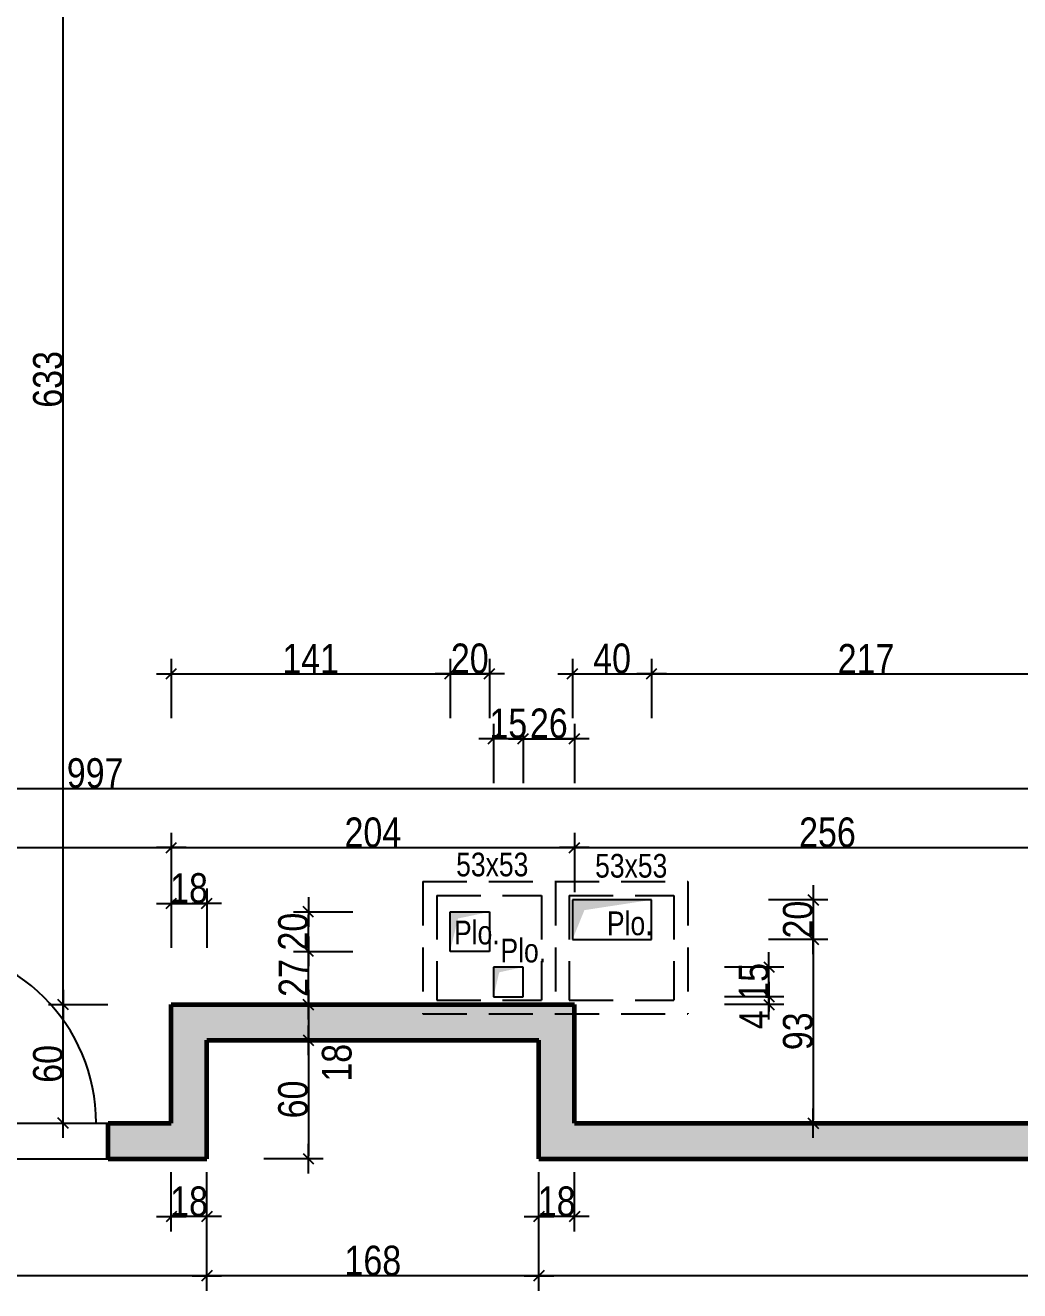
# Model space of a CAD drawing. Header units: millimetres. Extents: x 7120 to 15038, y -9128 to -4928.
# Drawn here: x 11980 to 12483, y -6631 to -5990 of the extents above; entities that cross this region are included whole.
import ezdxf
from ezdxf.enums import TextEntityAlignment as Align

# ---------------------------------------------------------------- set-up
doc = ezdxf.new("R2010")
doc.units = ezdxf.units.MM
doc.linetypes.add('CACHE2', pattern=[4.7625, 3.175, -1.5875])
for name, color, linetype in [('01_cote_gen', 4, 'Continuous'), ('01_linteaux', 2, 'Continuous'), ('01_poch_murs', 253, 'Continuous'), ('01_resv', 32, 'Continuous'), ('AA_COTES', 2, 'Continuous')]:
    doc.layers.add(name, color=color, linetype=linetype)
doc.layers.add('01_murs_coup', color=5, linetype='Continuous', lineweight=60)
doc.styles.add('MATTE_TXT', font='arial.ttf')
doc.styles.add('STYLE2', font='ARIALN.TTF')
doc.dimstyles.new('JB50', dxfattribs={"dimscale": 0.1, "dimtxt": 150, "dimasz": 15, "dimexe": 0.1, "dimexo": 0.1, "dimgap": 0.09, "dimtad": 1, "dimdec": 1, "dimdsep": 46, "dimtxsty": 'STYLE2', "dimblk1": 'BOND_G', "dimblk2": 'BOND_D', "dimsah": 1, "dimcen": 1.5, "dimdle": 0.01, "dimse1": 1, "dimse2": 1, "dimclrd": 4, "dimclre": 2, "dimclrt": 6, "dimazin": 2, "dimtfac": 2.333333, "dimtdec": 1, "dimtix": 1, "dimtmove": 2, "dimatfit": 3, "dimldrblk": 'BOND_G', "dimfxl": 1, "dimtolj": 1, "dimtzin": 0, "dimarcsym": 0})

# ---------------------------------------------------------------- blocks, each defined once
blk = doc.blocks.new('BOND_G')
at = {"layer": 'AA_COTES', "color": 0}
for p, q in [((0, -5), (0, 15)), ((5, 0), (-5, 0)), ((1.77, 1.77), (-1.77, -1.77))]:
    blk.add_line(p, q, dxfattribs=at)
blk = doc.blocks.new('BOND_D')
at = {"layer": 'AA_COTES', "color": 0}
for p, q in [((0, 5), (0, -15)), ((5, 0), (-5, 0)), ((-1.77, -1.77), (1.77, 1.77))]:
    blk.add_line(p, q, dxfattribs=at)
blk = doc.blocks.new('*D385')
at = {"layer": '01_cote_gen', "color": 4, "lineweight": -2, "transparency": 16777216}
blk.add_line((11518.13, -6406.48), (12052.13, -6406.48), dxfattribs=at)
at = {"layer": 'DEFPOINTS', "color": 0}
for p in [(11516.63, -6377.7), (12053.63, -6406.48), (12053.63, -6515.94)]:
    blk.add_point(p, dxfattribs=at)
at = {"layer": '01_cote_gen', "color": 4, "lineweight": -2, "transparency": 16777216, "xscale": 1.5, "yscale": 1.5, "zscale": 1.5, "rotation": 180}
blk.add_blockref('BOND_G', (11516.63, -6406.48), dxfattribs=at)
at = {"layer": '01_cote_gen', "color": 4, "lineweight": -2, "transparency": 16777216, "xscale": 1.5, "yscale": 1.5, "zscale": 1.5}
blk.add_blockref('BOND_D', (12053.63, -6406.48), dxfattribs=at)
at = {"layer": '01_cote_gen', "color": 6, "transparency": 16777216, "insert": (11785.13, -6398.81), "char_height": 15, "attachment_point": 5, "style": 'STYLE2'}
blk.add_mtext('\\A1;537', dxfattribs=at)
blk = doc.blocks.new('*D386')
at = {"layer": '01_cote_gen', "color": 4, "lineweight": -2, "transparency": 16777216}
blk.add_line((12055.13, -6406.48), (12256.13, -6406.48), dxfattribs=at)
at = {"layer": 'DEFPOINTS', "color": 0}
for p in [(12257.63, -6406.48), (12053.63, -6428.98), (12257.63, -6515.94)]:
    blk.add_point(p, dxfattribs=at)
at = {"layer": '01_cote_gen', "color": 4, "lineweight": -2, "transparency": 16777216, "xscale": 1.5, "yscale": 1.5, "zscale": 1.5, "rotation": 180}
blk.add_blockref('BOND_G', (12053.63, -6406.48), dxfattribs=at)
at = {"layer": '01_cote_gen', "color": 4, "lineweight": -2, "transparency": 16777216, "xscale": 1.5, "yscale": 1.5, "zscale": 1.5}
blk.add_blockref('BOND_D', (12257.63, -6406.48), dxfattribs=at)
at = {"layer": '01_cote_gen', "color": 6, "transparency": 16777216, "insert": (12155.63, -6398.81), "char_height": 15, "attachment_point": 5, "style": 'STYLE2'}
blk.add_mtext('\\A1;204', dxfattribs=at)
blk = doc.blocks.new('*D387')
at = {"layer": '01_cote_gen', "color": 4, "lineweight": -2, "transparency": 16777216}
blk.add_line((12259.13, -6406.48), (12512.13, -6406.48), dxfattribs=at)
at = {"layer": 'DEFPOINTS', "color": 0}
for p in [(12513.63, -6406.48), (12513.63, -6418.51), (12257.63, -6428.98)]:
    blk.add_point(p, dxfattribs=at)
at = {"layer": '01_cote_gen', "color": 4, "lineweight": -2, "transparency": 16777216, "xscale": 1.5, "yscale": 1.5, "zscale": 1.5, "rotation": 180}
blk.add_blockref('BOND_G', (12257.63, -6406.48), dxfattribs=at)
at = {"layer": '01_cote_gen', "color": 4, "lineweight": -2, "transparency": 16777216, "xscale": 1.5, "yscale": 1.5, "zscale": 1.5}
blk.add_blockref('BOND_D', (12513.63, -6406.48), dxfattribs=at)
at = {"layer": '01_cote_gen', "color": 6, "transparency": 16777216, "insert": (12385.63, -6398.81), "char_height": 15, "attachment_point": 5, "style": 'STYLE2'}
blk.add_mtext('\\A1;256', dxfattribs=at)
blk = doc.blocks.new('*D390')
at = {"layer": '01_cote_gen', "color": 4, "lineweight": -2, "transparency": 16777216}
blk.add_line((11518.13, -6376.48), (12512.13, -6376.48), dxfattribs=at)
at = {"layer": 'DEFPOINTS', "color": 0}
for p in [(11516.63, -6349.9), (12513.63, -6349.9), (12513.63, -6376.48)]:
    blk.add_point(p, dxfattribs=at)
at = {"layer": '01_cote_gen', "color": 4, "lineweight": -2, "transparency": 16777216, "xscale": 1.5, "yscale": 1.5, "zscale": 1.5, "rotation": 180}
blk.add_blockref('BOND_G', (11516.63, -6376.48), dxfattribs=at)
at = {"layer": '01_cote_gen', "color": 4, "lineweight": -2, "transparency": 16777216, "xscale": 1.5, "yscale": 1.5, "zscale": 1.5}
blk.add_blockref('BOND_D', (12513.63, -6376.48), dxfattribs=at)
at = {"layer": '01_cote_gen', "color": 6, "transparency": 16777216, "insert": (12015.13, -6368.81), "char_height": 15, "attachment_point": 5, "style": 'STYLE2'}
blk.add_mtext('\\A1;997', dxfattribs=at)
blk = doc.blocks.new('*D418')
at = {"layer": '01_cote_gen', "color": 4, "lineweight": -2, "transparency": 16777216}
blk.add_line((11998.98, -6544.44), (11998.98, -6487.44), dxfattribs=at)
at = {"layer": 'DEFPOINTS', "color": 0}
for p in [(11998.98, -6485.94), (12053.63, -6485.94), (12037.63, -6545.94)]:
    blk.add_point(p, dxfattribs=at)
at = {"layer": '01_cote_gen', "color": 4, "lineweight": -2, "transparency": 16777216, "xscale": 1.5, "yscale": 1.5, "zscale": 1.5}
for name, p, rotation in [('BOND_D', (11998.98, -6485.94), 90), ('BOND_G', (11998.98, -6545.94), 270)]:
    blk.add_blockref(name, p, dxfattribs=dict(at, rotation=rotation))
at = {"layer": '01_cote_gen', "color": 6, "transparency": 16777216, "insert": (11991.31, -6515.94), "char_height": 15, "attachment_point": 5, "rotation": 90, "style": 'STYLE2'}
blk.add_mtext('\\A1;60', dxfattribs=at)
blk = doc.blocks.new('*D419')
at = {"layer": '01_cote_gen', "color": 4, "lineweight": -2, "transparency": 16777216}
blk.add_line((11998.98, -6484.44), (11998.98, -5854.46), dxfattribs=at)
at = {"layer": 'DEFPOINTS', "color": 0}
for p in [(11998.98, -5852.96), (12075.73, -5852.96), (12053.63, -6485.94)]:
    blk.add_point(p, dxfattribs=at)
at = {"layer": '01_cote_gen', "color": 4, "lineweight": -2, "transparency": 16777216, "xscale": 1.5, "yscale": 1.5, "zscale": 1.5}
for name, p, rotation in [('BOND_D', (11998.98, -5852.96), 90), ('BOND_G', (11998.98, -6485.94), 270)]:
    blk.add_blockref(name, p, dxfattribs=dict(at, rotation=rotation))
at = {"layer": '01_cote_gen', "color": 6, "transparency": 16777216, "insert": (11991.31, -6169.45), "char_height": 15, "attachment_point": 5, "rotation": 90, "style": 'STYLE2'}
blk.add_mtext('\\A1;633', dxfattribs=at)
blk = doc.blocks.new('*D420')
at = {"layer": '01_cote_gen', "color": 4, "lineweight": -2, "transparency": 16777216}
blk.add_line((12123, -6487.44), (12123, -6502.44), dxfattribs=at)
at = {"layer": 'DEFPOINTS', "color": 0}
for p in [(12101.89, -6485.94), (12101.89, -6503.94), (12123, -6503.94)]:
    blk.add_point(p, dxfattribs=at)
at = {"layer": '01_cote_gen', "color": 4, "lineweight": -2, "transparency": 16777216, "xscale": 1.5, "yscale": 1.5, "zscale": 1.5}
for name, p, rotation in [('BOND_G', (12123, -6485.94), 90), ('BOND_D', (12123, -6503.94), 270)]:
    blk.add_blockref(name, p, dxfattribs=dict(at, rotation=rotation))
at = {"layer": '01_cote_gen', "color": 6, "transparency": 16777216, "insert": (12137.45, -6515.37), "char_height": 15, "attachment_point": 5, "rotation": 90, "style": 'STYLE2'}
blk.add_mtext('\\A1;18', dxfattribs=at)
blk = doc.blocks.new('*D421')
at = {"layer": '01_cote_gen', "color": 4, "lineweight": -2, "transparency": 16777216}
blk.add_line((12123, -6505.44), (12123, -6562.44), dxfattribs=at)
at = {"layer": 'DEFPOINTS', "color": 0}
for p in [(12071.63, -6503.94), (12071.63, -6563.94), (12123, -6563.94)]:
    blk.add_point(p, dxfattribs=at)
at = {"layer": '01_cote_gen', "color": 4, "lineweight": -2, "transparency": 16777216, "xscale": 1.5, "yscale": 1.5, "zscale": 1.5}
for name, p, rotation in [('BOND_G', (12123, -6503.94), 90), ('BOND_D', (12123, -6563.94), 270)]:
    blk.add_blockref(name, p, dxfattribs=dict(at, rotation=rotation))
at = {"layer": '01_cote_gen', "color": 6, "transparency": 16777216, "insert": (12115.33, -6533.94), "char_height": 15, "attachment_point": 5, "rotation": 90, "style": 'STYLE2'}
blk.add_mtext('\\A1;60', dxfattribs=at)
blk = doc.blocks.new('*D422')
at = {"layer": '01_cote_gen', "color": 4, "lineweight": -2, "transparency": 16777216}
blk.add_line((12055.13, -6434.67), (12070.13, -6434.67), dxfattribs=at)
at = {"layer": 'DEFPOINTS', "color": 0}
for p in [(12071.63, -6434.67), (12053.63, -6485.94), (12071.63, -6503.94)]:
    blk.add_point(p, dxfattribs=at)
at = {"layer": '01_cote_gen', "color": 4, "lineweight": -2, "transparency": 16777216, "xscale": 1.5, "yscale": 1.5, "zscale": 1.5, "rotation": 180}
blk.add_blockref('BOND_G', (12053.63, -6434.67), dxfattribs=at)
at = {"layer": '01_cote_gen', "color": 4, "lineweight": -2, "transparency": 16777216, "xscale": 1.5, "yscale": 1.5, "zscale": 1.5}
blk.add_blockref('BOND_D', (12071.63, -6434.67), dxfattribs=at)
at = {"layer": '01_cote_gen', "color": 6, "transparency": 16777216, "insert": (12062.63, -6427), "char_height": 15, "attachment_point": 5, "style": 'STYLE2'}
blk.add_mtext('\\A1;18', dxfattribs=at)
blk = doc.blocks.new('*D424')
at = {"layer": '01_cote_gen', "color": 4, "lineweight": -2, "transparency": 16777216}
blk.add_line((13052.12, -6623.23), (12241.13, -6623.23), dxfattribs=at)
at = {"layer": 'DEFPOINTS', "color": 0}
for p in [(12239.63, -6563.94), (12239.63, -6623.23), (13053.62, -6625.94)]:
    blk.add_point(p, dxfattribs=at)
at = {"layer": '01_cote_gen', "color": 4, "lineweight": -2, "transparency": 16777216, "xscale": 1.5, "yscale": 1.5, "zscale": 1.5, "rotation": 180}
blk.add_blockref('BOND_D', (12239.63, -6623.23), dxfattribs=at)
at = {"layer": '01_cote_gen', "color": 4, "lineweight": -2, "transparency": 16777216, "xscale": 1.5, "yscale": 1.5, "zscale": 1.5}
blk.add_blockref('BOND_G', (13053.62, -6623.23), dxfattribs=at)
at = {"layer": '01_cote_gen', "color": 6, "transparency": 16777216, "insert": (12646.62, -6615.56), "char_height": 15, "attachment_point": 5, "style": 'STYLE2'}
blk.add_mtext('\\A1;814', dxfattribs=at)
blk = doc.blocks.new('*D425')
at = {"layer": '01_cote_gen', "color": 4, "lineweight": -2, "transparency": 16777216}
blk.add_line((12238.13, -6623.23), (12073.13, -6623.23), dxfattribs=at)
at = {"layer": 'DEFPOINTS', "color": 0}
for p in [(12071.63, -6563.94), (12239.63, -6563.94), (12071.63, -6623.23)]:
    blk.add_point(p, dxfattribs=at)
at = {"layer": '01_cote_gen', "color": 4, "lineweight": -2, "transparency": 16777216, "xscale": 1.5, "yscale": 1.5, "zscale": 1.5, "rotation": 180}
blk.add_blockref('BOND_D', (12071.63, -6623.23), dxfattribs=at)
at = {"layer": '01_cote_gen', "color": 4, "lineweight": -2, "transparency": 16777216, "xscale": 1.5, "yscale": 1.5, "zscale": 1.5}
blk.add_blockref('BOND_G', (12239.63, -6623.23), dxfattribs=at)
at = {"layer": '01_cote_gen', "color": 6, "transparency": 16777216, "insert": (12155.63, -6615.56), "char_height": 15, "attachment_point": 5, "style": 'STYLE2'}
blk.add_mtext('\\A1;168', dxfattribs=at)
blk = doc.blocks.new('*D426')
at = {"layer": '01_cote_gen', "color": 4, "lineweight": -2, "transparency": 16777216}
blk.add_line((12070.13, -6623.23), (11500.13, -6623.23), dxfattribs=at)
at = {"layer": 'DEFPOINTS', "color": 0}
for p in [(11498.63, -6563.94), (12071.63, -6563.94), (11498.63, -6623.23)]:
    blk.add_point(p, dxfattribs=at)
at = {"layer": '01_cote_gen', "color": 4, "lineweight": -2, "transparency": 16777216, "xscale": 1.5, "yscale": 1.5, "zscale": 1.5, "rotation": 180}
blk.add_blockref('BOND_D', (11498.63, -6623.23), dxfattribs=at)
at = {"layer": '01_cote_gen', "color": 4, "lineweight": -2, "transparency": 16777216, "xscale": 1.5, "yscale": 1.5, "zscale": 1.5}
blk.add_blockref('BOND_G', (12071.63, -6623.23), dxfattribs=at)
at = {"layer": '01_cote_gen', "color": 6, "transparency": 16777216, "insert": (11785.13, -6615.56), "char_height": 15, "attachment_point": 5, "style": 'STYLE2'}
blk.add_mtext('\\A1;573', dxfattribs=at)
blk = doc.blocks.new('*D709')
at = {"layer": '01_cote_gen', "color": 4, "lineweight": -2, "transparency": 16777216}
blk.add_line((12258.16, -6318.43), (12295.16, -6318.43), dxfattribs=at)
at = {"layer": 'DEFPOINTS', "color": 0}
for p in [(12296.66, -6318.43), (12256.66, -6416.88), (12296.66, -6416.88)]:
    blk.add_point(p, dxfattribs=at)
at = {"layer": '01_cote_gen', "color": 4, "lineweight": -2, "transparency": 16777216, "xscale": 1.5, "yscale": 1.5, "zscale": 1.5, "rotation": 180}
blk.add_blockref('BOND_G', (12256.66, -6318.43), dxfattribs=at)
at = {"layer": '01_cote_gen', "color": 4, "lineweight": -2, "transparency": 16777216, "xscale": 1.5, "yscale": 1.5, "zscale": 1.5}
blk.add_blockref('BOND_D', (12296.66, -6318.43), dxfattribs=at)
at = {"layer": '01_cote_gen', "color": 6, "transparency": 16777216, "insert": (12276.66, -6310.77), "char_height": 15, "attachment_point": 5, "style": 'STYLE2'}
blk.add_mtext('\\A1;40', dxfattribs=at)
blk = doc.blocks.new('*D710')
at = {"layer": '01_cote_gen', "color": 4, "lineweight": -2, "transparency": 16777216}
blk.add_line((12298.16, -6318.43), (12512.13, -6318.43), dxfattribs=at)
at = {"layer": 'DEFPOINTS', "color": 0}
for p in [(12513.63, -6318.43), (12296.66, -6325.93), (12513.63, -6325.93)]:
    blk.add_point(p, dxfattribs=at)
at = {"layer": '01_cote_gen', "color": 4, "lineweight": -2, "transparency": 16777216, "xscale": 1.5, "yscale": 1.5, "zscale": 1.5, "rotation": 180}
blk.add_blockref('BOND_G', (12296.66, -6318.43), dxfattribs=at)
at = {"layer": '01_cote_gen', "color": 4, "lineweight": -2, "transparency": 16777216, "xscale": 1.5, "yscale": 1.5, "zscale": 1.5}
blk.add_blockref('BOND_D', (12513.63, -6318.43), dxfattribs=at)
at = {"layer": '01_cote_gen', "color": 6, "transparency": 16777216, "insert": (12405.14, -6310.89), "char_height": 15, "attachment_point": 5, "style": 'STYLE2'}
blk.add_mtext('\\A1;217', dxfattribs=at)
blk = doc.blocks.new('*D711')
at = {"layer": '01_cote_gen', "color": 4, "lineweight": -2, "transparency": 16777216}
for p, q in [((12215.17, -6351.33), (12213.67, -6351.33)), ((12231.67, -6351.33), (12216.67, -6351.33)), ((12233.17, -6351.33), (12234.67, -6351.33))]:
    blk.add_line(p, q, dxfattribs=at)
at = {"layer": 'DEFPOINTS', "color": 0}
for p in [(12216.67, -6351.33), (12216.67, -6466.91), (12231.67, -6466.91)]:
    blk.add_point(p, dxfattribs=at)
at = {"layer": '01_cote_gen', "color": 4, "lineweight": -2, "transparency": 16777216, "xscale": 1.5, "yscale": 1.5, "zscale": 1.5}
blk.add_blockref('BOND_D', (12216.67, -6351.33), dxfattribs=at)
at = {"layer": '01_cote_gen', "color": 4, "lineweight": -2, "transparency": 16777216, "xscale": 1.5, "yscale": 1.5, "zscale": 1.5, "rotation": 180}
blk.add_blockref('BOND_G', (12231.67, -6351.33), dxfattribs=at)
at = {"layer": '01_cote_gen', "color": 6, "transparency": 16777216, "insert": (12224.17, -6343.66), "char_height": 15, "attachment_point": 5, "style": 'STYLE2'}
blk.add_mtext('\\A1;15', dxfattribs=at)
blk = doc.blocks.new('*D712')
at = {"layer": '01_cote_gen', "color": 4, "lineweight": -2, "transparency": 16777216}
blk.add_line((12233.17, -6351.33), (12256.13, -6351.33), dxfattribs=at)
at = {"layer": 'DEFPOINTS', "color": 0}
for p in [(12257.63, -6351.33), (12231.67, -6466.91), (12257.63, -6485.94)]:
    blk.add_point(p, dxfattribs=at)
at = {"layer": '01_cote_gen', "color": 4, "lineweight": -2, "transparency": 16777216, "xscale": 1.5, "yscale": 1.5, "zscale": 1.5, "rotation": 180}
blk.add_blockref('BOND_G', (12231.67, -6351.33), dxfattribs=at)
at = {"layer": '01_cote_gen', "color": 4, "lineweight": -2, "transparency": 16777216, "xscale": 1.5, "yscale": 1.5, "zscale": 1.5}
blk.add_blockref('BOND_D', (12257.63, -6351.33), dxfattribs=at)
at = {"layer": '01_cote_gen', "color": 6, "transparency": 16777216, "insert": (12244.65, -6343.66), "char_height": 15, "attachment_point": 5, "style": 'STYLE2'}
blk.add_mtext('\\A1;26', dxfattribs=at)
blk = doc.blocks.new('*D713')
at = {"layer": '01_cote_gen', "color": 4, "lineweight": -2, "transparency": 16777216}
blk.add_line((12055.13, -6318.43), (12193.17, -6318.43), dxfattribs=at)
at = {"layer": 'DEFPOINTS', "color": 0}
for p in [(12194.67, -6318.43), (12194.67, -6438.99), (12053.63, -6485.94)]:
    blk.add_point(p, dxfattribs=at)
at = {"layer": '01_cote_gen', "color": 4, "lineweight": -2, "transparency": 16777216, "xscale": 1.5, "yscale": 1.5, "zscale": 1.5, "rotation": 180}
blk.add_blockref('BOND_G', (12053.63, -6318.43), dxfattribs=at)
at = {"layer": '01_cote_gen', "color": 4, "lineweight": -2, "transparency": 16777216, "xscale": 1.5, "yscale": 1.5, "zscale": 1.5}
blk.add_blockref('BOND_D', (12194.67, -6318.43), dxfattribs=at)
at = {"layer": '01_cote_gen', "color": 6, "transparency": 16777216, "insert": (12124.15, -6310.89), "char_height": 15, "attachment_point": 5, "style": 'STYLE2'}
blk.add_mtext('\\A1;141', dxfattribs=at)
blk = doc.blocks.new('*D714')
at = {"layer": '01_cote_gen', "color": 4, "lineweight": -2, "transparency": 16777216}
blk.add_line((12196.17, -6318.43), (12213.17, -6318.43), dxfattribs=at)
at = {"layer": 'DEFPOINTS', "color": 0}
for p in [(12214.67, -6318.43), (12194.67, -6434.47), (12214.67, -6438.99)]:
    blk.add_point(p, dxfattribs=at)
at = {"layer": '01_cote_gen', "color": 4, "lineweight": -2, "transparency": 16777216, "xscale": 1.5, "yscale": 1.5, "zscale": 1.5, "rotation": 180}
blk.add_blockref('BOND_G', (12194.67, -6318.43), dxfattribs=at)
at = {"layer": '01_cote_gen', "color": 4, "lineweight": -2, "transparency": 16777216, "xscale": 1.5, "yscale": 1.5, "zscale": 1.5}
blk.add_blockref('BOND_D', (12214.67, -6318.43), dxfattribs=at)
at = {"layer": '01_cote_gen', "color": 6, "transparency": 16777216, "insert": (12204.67, -6310.77), "char_height": 15, "attachment_point": 5, "style": 'STYLE2'}
blk.add_mtext('\\A1;20', dxfattribs=at)
blk = doc.blocks.new('*D715')
at = {"layer": '01_cote_gen', "color": 4, "lineweight": -2, "transparency": 16777216}
blk.add_line((12378.37, -6434.4), (12378.37, -6451.4), dxfattribs=at)
at = {"layer": 'DEFPOINTS', "color": 0}
for p in [(12331.87, -6432.9), (12331.87, -6452.9), (12378.37, -6452.9)]:
    blk.add_point(p, dxfattribs=at)
at = {"layer": '01_cote_gen', "color": 4, "lineweight": -2, "transparency": 16777216, "xscale": 1.5, "yscale": 1.5, "zscale": 1.5}
for name, p, rotation in [('BOND_G', (12378.37, -6432.9), 90), ('BOND_D', (12378.37, -6452.9), 270)]:
    blk.add_blockref(name, p, dxfattribs=dict(at, rotation=rotation))
at = {"layer": '01_cote_gen', "color": 6, "transparency": 16777216, "insert": (12370.71, -6442.9), "char_height": 15, "attachment_point": 5, "rotation": 90, "style": 'STYLE2'}
blk.add_mtext('\\A1;20', dxfattribs=at)
blk = doc.blocks.new('*D716')
at = {"layer": '01_cote_gen', "color": 4, "lineweight": -2, "transparency": 16777216}
blk.add_line((12378.37, -6454.4), (12378.37, -6544.44), dxfattribs=at)
at = {"layer": 'DEFPOINTS', "color": 0}
for p in [(12363.93, -6452.9), (12376.45, -6545.94), (12378.37, -6545.94)]:
    blk.add_point(p, dxfattribs=at)
at = {"layer": '01_cote_gen', "color": 4, "lineweight": -2, "transparency": 16777216, "xscale": 1.5, "yscale": 1.5, "zscale": 1.5}
for name, p, rotation in [('BOND_G', (12378.37, -6452.9), 90), ('BOND_D', (12378.37, -6545.94), 270)]:
    blk.add_blockref(name, p, dxfattribs=dict(at, rotation=rotation))
at = {"layer": '01_cote_gen', "color": 6, "transparency": 16777216, "insert": (12370.71, -6499.42), "char_height": 15, "attachment_point": 5, "rotation": 90, "style": 'STYLE2'}
blk.add_mtext('\\A1;93', dxfattribs=at)
blk = doc.blocks.new('*D717')
at = {"layer": '01_cote_gen', "color": 4, "lineweight": -2, "transparency": 16777216}
for p, q in [((12356.01, -6465.41), (12356.01, -6463.91)), ((12356.01, -6481.91), (12356.01, -6466.91)), ((12356.01, -6483.41), (12356.01, -6484.91))]:
    blk.add_line(p, q, dxfattribs=at)
at = {"layer": 'DEFPOINTS', "color": 0}
for p in [(12296.29, -6466.91), (12356.01, -6466.91), (12296.29, -6481.91)]:
    blk.add_point(p, dxfattribs=at)
at = {"layer": '01_cote_gen', "color": 4, "lineweight": -2, "transparency": 16777216, "xscale": 1.5, "yscale": 1.5, "zscale": 1.5}
for name, p, rotation in [('BOND_D', (12356.01, -6466.91), 270), ('BOND_G', (12356.01, -6481.91), 90)]:
    blk.add_blockref(name, p, dxfattribs=dict(at, rotation=rotation))
at = {"layer": '01_cote_gen', "color": 6, "transparency": 16777216, "insert": (12348.35, -6474.41), "char_height": 15, "attachment_point": 5, "rotation": 90, "style": 'STYLE2'}
blk.add_mtext('\\A1;15', dxfattribs=at)
blk = doc.blocks.new('*D718')
at = {"layer": '01_cote_gen', "color": 4, "lineweight": -2, "transparency": 16777216}
blk.add_line((12356.01, -6483.41), (12356.01, -6484.44), dxfattribs=at)
at = {"layer": 'DEFPOINTS', "color": 0}
for p in [(12322.25, -6485.94), (12336.75, -6481.91), (12356.01, -6485.94)]:
    blk.add_point(p, dxfattribs=at)
at = {"layer": '01_cote_gen', "color": 4, "lineweight": -2, "transparency": 16777216, "xscale": 1.5, "yscale": 1.5, "zscale": 1.5}
for name, p, rotation in [('BOND_G', (12356.01, -6481.91), 90), ('BOND_D', (12356.01, -6485.94), 270)]:
    blk.add_blockref(name, p, dxfattribs=dict(at, rotation=rotation))
at = {"layer": '01_cote_gen', "color": 6, "transparency": 16777216, "insert": (12348.5, -6493.55), "char_height": 15, "attachment_point": 5, "rotation": 90, "style": 'STYLE2'}
blk.add_mtext('\\A1;4', dxfattribs=at)
blk = doc.blocks.new('*D719')
at = {"layer": '01_cote_gen', "color": 4, "lineweight": -2, "transparency": 16777216}
blk.add_line((12123, -6484.44), (12123, -6460.49), dxfattribs=at)
at = {"layer": 'DEFPOINTS', "color": 0}
for p in [(12123, -6458.99), (12151.9, -6458.99), (12144.43, -6485.94)]:
    blk.add_point(p, dxfattribs=at)
at = {"layer": '01_cote_gen', "color": 4, "lineweight": -2, "transparency": 16777216, "xscale": 1.5, "yscale": 1.5, "zscale": 1.5}
for name, p, rotation in [('BOND_D', (12123, -6458.99), 90), ('BOND_G', (12123, -6485.94), 270)]:
    blk.add_blockref(name, p, dxfattribs=dict(at, rotation=rotation))
at = {"layer": '01_cote_gen', "color": 6, "transparency": 16777216, "insert": (12115.46, -6472.46), "char_height": 15, "attachment_point": 5, "rotation": 90, "style": 'STYLE2'}
blk.add_mtext('\\A1;27', dxfattribs=at)
blk = doc.blocks.new('*D720')
at = {"layer": '01_cote_gen', "color": 4, "lineweight": -2, "transparency": 16777216}
blk.add_line((12123, -6457.49), (12123, -6440.49), dxfattribs=at)
at = {"layer": 'DEFPOINTS', "color": 0}
for p in [(12123, -6438.99), (12154.45, -6438.99), (12152.62, -6458.99)]:
    blk.add_point(p, dxfattribs=at)
at = {"layer": '01_cote_gen', "color": 4, "lineweight": -2, "transparency": 16777216, "xscale": 1.5, "yscale": 1.5, "zscale": 1.5}
for name, p, rotation in [('BOND_D', (12123, -6438.99), 90), ('BOND_G', (12123, -6458.99), 270)]:
    blk.add_blockref(name, p, dxfattribs=dict(at, rotation=rotation))
at = {"layer": '01_cote_gen', "color": 6, "transparency": 16777216, "insert": (12115.33, -6448.99), "char_height": 15, "attachment_point": 5, "rotation": 90, "style": 'STYLE2'}
blk.add_mtext('\\A1;20', dxfattribs=at)
blk = doc.blocks.new('*D753')
at = {"layer": '01_cote_gen', "color": 4, "lineweight": -2, "transparency": 16777216}
blk.add_line((12070.13, -6593.24), (12055.13, -6593.24), dxfattribs=at)
at = {"layer": 'DEFPOINTS', "color": 0}
for p in [(12053.63, -6545.94), (12071.63, -6563.94), (12053.63, -6593.24)]:
    blk.add_point(p, dxfattribs=at)
at = {"layer": '01_cote_gen', "color": 4, "lineweight": -2, "transparency": 16777216, "xscale": 1.5, "yscale": 1.5, "zscale": 1.5, "rotation": 180}
blk.add_blockref('BOND_D', (12053.63, -6593.24), dxfattribs=at)
at = {"layer": '01_cote_gen', "color": 4, "lineweight": -2, "transparency": 16777216, "xscale": 1.5, "yscale": 1.5, "zscale": 1.5}
blk.add_blockref('BOND_G', (12071.63, -6593.24), dxfattribs=at)
at = {"layer": '01_cote_gen', "color": 6, "transparency": 16777216, "insert": (12062.63, -6585.57), "char_height": 15, "attachment_point": 5, "style": 'STYLE2'}
blk.add_mtext('\\A1;18', dxfattribs=at)
blk = doc.blocks.new('*D754')
at = {"layer": '01_cote_gen', "color": 4, "lineweight": -2, "transparency": 16777216}
blk.add_line((12256.13, -6593.24), (12241.13, -6593.24), dxfattribs=at)
at = {"layer": 'DEFPOINTS', "color": 0}
for p in [(12257.63, -6545.94), (12239.63, -6563.94), (12239.63, -6593.24)]:
    blk.add_point(p, dxfattribs=at)
at = {"layer": '01_cote_gen', "color": 4, "lineweight": -2, "transparency": 16777216, "xscale": 1.5, "yscale": 1.5, "zscale": 1.5, "rotation": 180}
blk.add_blockref('BOND_D', (12239.63, -6593.24), dxfattribs=at)
at = {"layer": '01_cote_gen', "color": 4, "lineweight": -2, "transparency": 16777216, "xscale": 1.5, "yscale": 1.5, "zscale": 1.5}
blk.add_blockref('BOND_G', (12257.63, -6593.24), dxfattribs=at)
at = {"layer": '01_cote_gen', "color": 6, "transparency": 16777216, "insert": (12248.63, -6585.57), "char_height": 15, "attachment_point": 5, "style": 'STYLE2'}
blk.add_mtext('\\A1;18', dxfattribs=at)

msp = doc.modelspace()

# ---------------------------------------------------------------- hatches: boundary and pattern name
at = {"layer": '01_poch_murs'}
h = msp.add_hatch(color=256, dxfattribs=at)
h.dxf.hatch_style = 1
h.paths.add_polyline_path([(11392.63, -5836.96), (11170.63, -5836.96), (11170.63, -6372.91), (11188.63, -6372.91), (11188.63, -5984.94), (11353.63, -5984.94), (11353.63, -6187.94), (11371.63, -6187.94), (11371.63, -5966.94), (11371.63, -5960.94), (11361.63, -5960.94), (11361.63, -5966.94), (11188.63, -5966.94), (11188.63, -5852.96), (11361.63, -5852.96), (11361.63, -5858.96), (11371.63, -5858.96), (11371.63, -5852.96), (11392.63, -5852.96)])
h.paths.add_polyline_path([(11594.63, -5836.96), (11493.63, -5836.96), (11493.63, -5852.96), (11498.63, -5852.96), (11498.63, -6563.94), (11919.63, -6563.94), (11919.63, -6545.94), (11516.63, -6545.94), (11516.63, -5852.96), (11594.63, -5852.96)])
h.paths.add_polyline_path([(11866.63, -5836.96), (11864.63, -5836.96), (11786.63, -5836.96), (11786.63, -5852.96), (11866.63, -5852.96)], flags=17)
h.paths.add_polyline_path([(12149.63, -5836.96), (12147.63, -5836.96), (12147.63, -5624.96), (12147.63, -5616.96), (12127.63, -5616.96), (12127.63, -5836.96), (12058.63, -5836.96)])
h.paths.add_polyline_path([(12518.13, -5836.96), (12421.63, -5836.96), (12421.63, -5852.96), (12513.63, -5852.96)])
h.paths.add_polyline_path([(12513.63, -6545.94), (12257.63, -6545.94), (12257.63, -6485.94), (12053.63, -6485.94), (12053.63, -6545.94), (12021.63, -6545.94), (12021.63, -6563.94), (12071.63, -6563.94), (12071.63, -6503.94), (12239.63, -6503.94), (12239.63, -6563.94), (12513.63, -6563.94)])

# ---------------------------------------------------------------- linework, layer by layer
at = {"layer": '01_linteaux', "linetype": 'CACHE2', "ltscale": 7}
for p, q in [((12180.96, -6423.66), (12247.96, -6423.66)), ((12180.96, -6423.66), (12180.96, -6490.66)), ((12247.96, -6423.66), (12247.96, -6490.66)), ((12247.96, -6423.66), (12314.96, -6423.66)), ((12247.96, -6423.66), (12247.96, -6490.66)), ((12314.96, -6423.66), (12314.96, -6490.66)), ((12187.96, -6430.66), (12240.96, -6430.66)), ((12187.96, -6430.66), (12187.96, -6483.66)), ((12240.96, -6430.66), (12240.96, -6483.66)), ((12254.96, -6430.66), (12307.96, -6430.66)), ((12254.96, -6430.66), (12254.96, -6483.66)), ((12307.96, -6430.66), (12307.96, -6483.66)), ((12187.96, -6483.66), (12240.96, -6483.66)), ((12254.96, -6483.66), (12307.96, -6483.66)), ((12180.96, -6490.66), (12247.96, -6490.66)), ((12247.96, -6490.66), (12314.96, -6490.66))]:
    msp.add_line(p, q, dxfattribs=at)
at = {"layer": '01_linteaux'}
for p, q in [((11919.63, -6545.94), (12021.63, -6545.94)), ((11919.63, -6563.94), (12021.63, -6563.94))]:
    msp.add_line(p, q, dxfattribs=at)
msp.add_arc((11925.63, -6545.94), 90, 0, 90, dxfattribs=at)
at = {"layer": '01_murs_coup'}
for p, q in [((12053.63, -6545.94), (12053.63, -6485.94)), ((12053.63, -6485.94), (12257.63, -6485.94)), ((12257.63, -6545.94), (12257.63, -6485.94)), ((12071.63, -6563.94), (12071.63, -6503.94)), ((12071.63, -6503.94), (12239.63, -6503.94)), ((12239.63, -6563.94), (12239.63, -6503.94)), ((12021.63, -6563.94), (12021.63, -6545.94)), ((12021.63, -6545.94), (12053.63, -6545.94)), ((12257.63, -6545.94), (12513.63, -6545.94)), ((12021.63, -6563.94), (12071.63, -6563.94)), ((12239.63, -6563.94), (12868.62, -6563.94))]:
    msp.add_line(p, q, dxfattribs=at)
at = {"layer": '01_resv'}
for p, q in [((12296.66, -6432.9), (12256.66, -6432.9)), ((12256.66, -6432.9), (12256.66, -6452.9)), ((12296.66, -6452.9), (12296.66, -6432.9)), ((12194.67, -6458.99), (12194.67, -6438.99)), ((12194.67, -6438.99), (12214.67, -6438.99)), ((12204.67, -6438.99), (12214.67, -6438.99)), ((12214.67, -6438.99), (12214.67, -6458.99)), ((12256.66, -6442.9), (12256.66, -6452.9)), ((12256.66, -6452.9), (12296.66, -6452.9)), ((12214.67, -6458.99), (12194.67, -6458.99)), ((12216.67, -6466.91), (12216.67, -6474.41)), ((12231.67, -6466.91), (12216.67, -6466.91)), ((12216.67, -6466.91), (12216.67, -6481.91)), ((12231.67, -6481.91), (12231.67, -6466.91)), ((12216.67, -6474.41), (12216.67, -6481.91)), ((12216.67, -6481.91), (12231.67, -6481.91))]:
    msp.add_line(p, q, dxfattribs=at)
for points in [[(12256.66, -6452.9), (12256.66, -6432.9), (12262.66, -6438.1)], [(12256.66, -6432.9), (12296.66, -6432.9), (12262.66, -6438.1)], [(12194.67, -6458.99), (12194.67, -6438.99), (12198.71, -6442.33)], [(12194.67, -6438.99), (12214.67, -6438.99), (12198.71, -6442.33)], [(12216.67, -6481.91), (12216.67, -6466.91), (12219.56, -6469.57)], [(12216.67, -6466.91), (12231.67, -6466.91), (12219.56, -6469.57)]]:
    msp.add_solid(points, dxfattribs=at)

# ---------------------------------------------------------------- texts
at = {"layer": '01_resv', "style": 'MATTE_TXT', "width": 0.8}
for s, p in [('53x53', (12197.77, -6424.59)), ('53x53', (12268.07, -6425.24)), ('Plo.', (12196.69, -6459.03)), ('Plo.', (12274.05, -6454.38)), ('Plo.', (12220.18, -6468.15))]:
    msp.add_text(s, height=12, dxfattribs=at).set_placement(p, align=Align.BOTTOM_LEFT)

# ---------------------------------------------------------------- dimensions: what is measured, and where the dimension line sits
at = {"layer": '01_cote_gen'}
for base, p1, p2, picture, middle in [((11998.98, -5852.96), (12053.63, -6485.94), (12075.73, -5852.96), '*D419', (11991.31, -6169.45)), ((12378.37, -6452.9), (12331.87, -6432.9), (12331.87, -6452.9), '*D715', (12370.71, -6442.9)), ((12123, -6438.99), (12152.62, -6458.99), (12154.45, -6438.99), '*D720', (12115.33, -6448.99)), ((12378.37, -6545.94), (12363.93, -6452.9), (12376.45, -6545.94), '*D716', (12370.71, -6499.42)), ((12123.0008, -6458.9852), (12144.4321, -6485.9428), (12151.8969, -6458.9852), '*D719', (12115.4611, -6472.464)), ((12356.01, -6466.91), (12296.29, -6481.91), (12296.29, -6466.91), '*D717', (12348.35, -6474.41)), ((11998.98, -6485.94), (12037.63, -6545.94), (12053.63, -6485.94), '*D418', (11991.31, -6515.94)), ((12123, -6563.94), (12071.63, -6503.94), (12071.63, -6563.94), '*D421', (12115.33, -6533.94))]:
    dim = msp.add_linear_dim(base=base, p1=p1, p2=p2, angle=90, dimstyle='JB50', dxfattribs=at)
    dim.commit()
    dim.dimension.update_dxf_attribs({"geometry": picture, "text_midpoint": middle})
for base, p1, p2, picture, middle in [((12194.67, -6318.43), (12053.63, -6485.94), (12194.67, -6438.99), '*D713', (12124.15, -6310.89)), ((12214.67, -6318.43), (12194.67, -6434.47), (12214.67, -6438.99), '*D714', (12204.67, -6310.77)), ((12296.66, -6318.43), (12256.66, -6416.88), (12296.66, -6416.88), '*D709', (12276.66, -6310.77)), ((12513.63, -6318.43), (12296.66, -6325.93), (12513.63, -6325.93), '*D710', (12405.14, -6310.89)), ((12216.67, -6351.33), (12231.67, -6466.91), (12216.67, -6466.91), '*D711', (12224.17, -6343.66)), ((12257.63, -6351.33), (12231.67, -6466.91), (12257.63, -6485.94), '*D712', (12244.65, -6343.66)), ((12513.63, -6376.48), (11516.63, -6349.9), (12513.63, -6349.9), '*D390', (12015.13, -6368.81)), ((12053.63, -6406.48), (11516.63, -6377.7), (12053.63, -6515.94), '*D385', (11785.13, -6398.81)), ((12257.63, -6406.48), (12053.63, -6428.98), (12257.63, -6515.94), '*D386', (12155.63, -6398.81)), ((12513.63, -6406.48), (12257.63, -6428.98), (12513.63, -6418.51), '*D387', (12385.63, -6398.81)), ((12071.63, -6434.67), (12053.63, -6485.94), (12071.63, -6503.94), '*D422', (12062.63, -6427)), ((12053.63, -6593.24), (12071.63, -6563.94), (12053.63, -6545.94), '*D753', (12062.63, -6585.57)), ((12239.63, -6593.24), (12257.63, -6545.94), (12239.63, -6563.94), '*D754', (12248.63, -6585.57)), ((11498.63, -6623.23), (12071.63, -6563.94), (11498.63, -6563.94), '*D426', (11785.13, -6615.56)), ((12071.63, -6623.23), (12239.63, -6563.94), (12071.63, -6563.94), '*D425', (12155.63, -6615.56)), ((12239.63, -6623.23), (13053.62, -6625.94), (12239.63, -6563.94), '*D424', (12646.62, -6615.56))]:
    dim = msp.add_linear_dim(base=base, p1=p1, p2=p2, dimstyle='JB50', dxfattribs=at)
    dim.commit()
    dim.dimension.update_dxf_attribs({"geometry": picture, "text_midpoint": middle})
for base, p1, p2, picture, middle in [((12356.01, -6485.94), (12336.75, -6481.91), (12322.25, -6485.94), '*D718', (12348.5, -6493.55)), ((12123, -6503.94), (12101.89, -6485.94), (12101.89, -6503.94), '*D420', (12137.45, -6515.37))]:
    dim = msp.add_linear_dim(base=base, p1=p1, p2=p2, angle=90, dimstyle='JB50', dxfattribs=at)
    dim.commit()
    dim.dimension.update_dxf_attribs({"geometry": picture, "text_midpoint": middle, "dimtype": 160})

doc.saveas('drawing.dxf')
